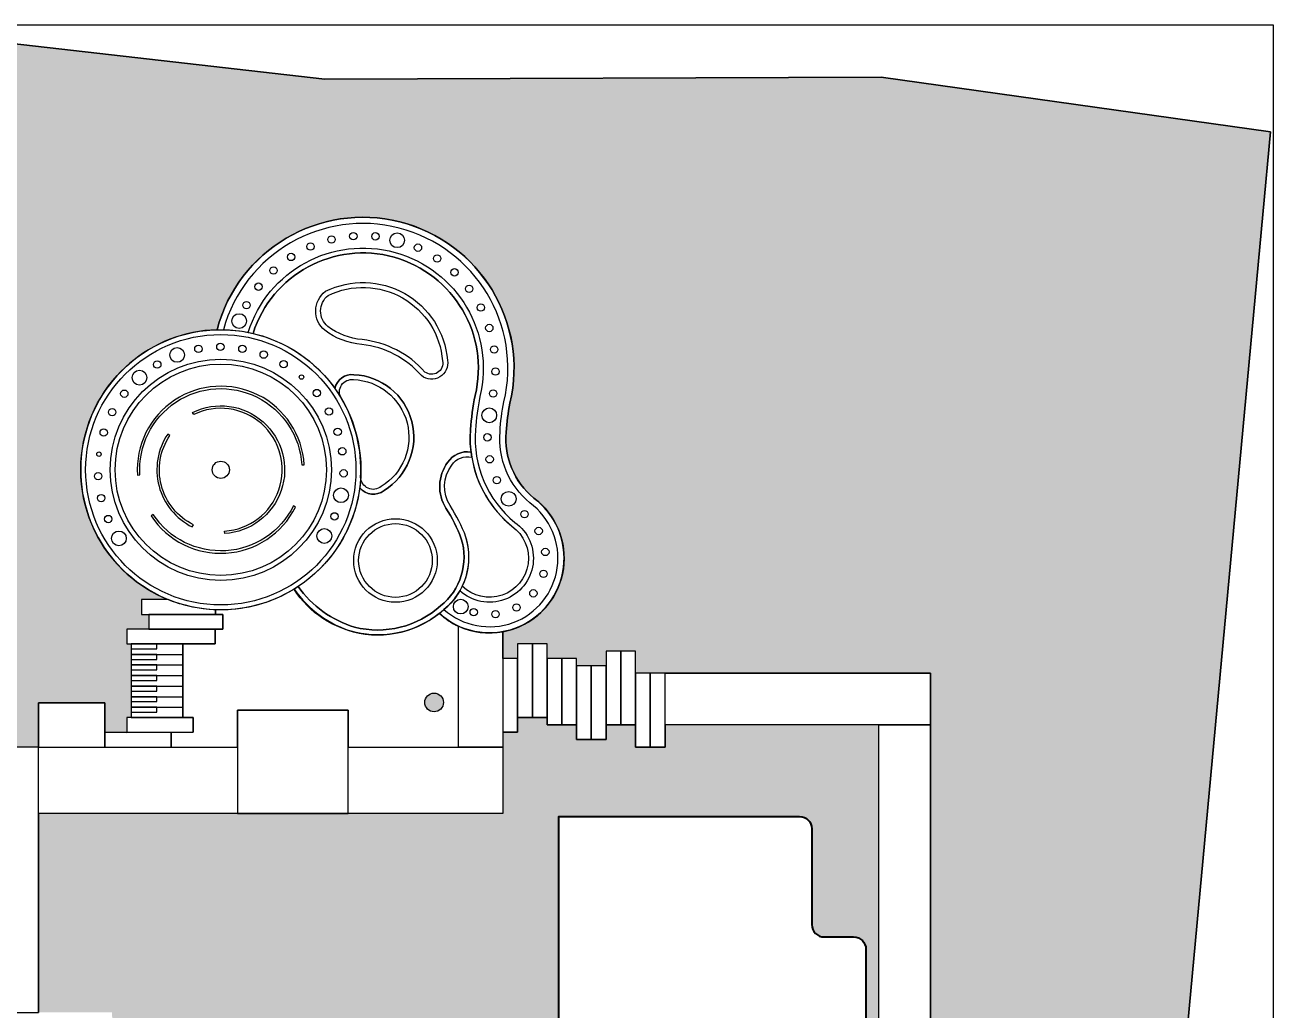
# Model space of a CAD drawing. Extents: x 55654303 to 55792608, y 229751962 to 229828268.
# Drawn here: x 55741820 to 55792608, y 229788190 to 229828268 of the extents above; entities that cross this region are included whole.
import ezdxf

# ---------------------------------------------------------------- set-up
doc = ezdxf.new("R2010")
doc.units = 0
doc.header["$LTSCALE"] = 1000
doc.header["$MEASUREMENT"] = 0
doc.layers.add('0-建筑', color=10, linetype='Continuous', lineweight=40)
for name, color, linetype in [('0-植被', 3, 'Continuous'), ('0号-器械场地铺装', 40, 'Continuous'), ('0号-硬质边线', 6, 'Continuous'), ('0号-选点', 70, 'Continuous'), ('1号-zj-平面-铺装填充', 252, 'Continuous')]:
    doc.layers.add(name, color=color, linetype=linetype)
doc.layers.get('1号-zj-平面-铺装填充').off()

# ---------------------------------------------------------------- blocks, each defined once
blk = doc.blocks.new('12')
at = {"layer": '0号-器械场地铺装'}
blk.add_circle((-2.980232238769531e-08, 0), 150, dxfattribs=at)

msp = doc.modelspace()

# ---------------------------------------------------------------- hatches: boundary and pattern name
at = {"layer": '0-植被', "lineweight": -3, "transparency": 33554483}
h = msp.add_hatch(dxfattribs=at)
h.set_pattern_fill('GRASS', color=256, scale=499.9999999999999, angle=377.9924765931874)
h.set_pattern_definition([(107.9924765931874, (73733718.41045049, -5961367.897970349), (-445.4734517939216, 227.0537460930771), [93.74999999999999, -613.3567814999998]), (62.99247659318743, (73733718.41045049, -5961367.897970349), (-445.4734519114455, 227.053746152978), [93.75, -406.25]), (152.9924765931874, (73733718.41045049, -5961367.897970349), (-227.053746152978, -445.4734519114455), [93.74999999999999, -406.2499999999999])])
h.paths.add_polyline_path([(55792507.21203685, 229823918.4931986), (55776659.57900304, 229826142.5539035), (55754023.51637439, 229826063.9428018), (55736052.74952568, 229828109.7988796), (55736055.13008965, 229809986.3894969), (55740875.18157127, 229809987.0117875), (55740876.63937159, 229798889.2031657), (55742367.60643265, 229798887.4147722), (55742367.37007784, 229800687.414757), (55745067.37005459, 229800687.7692892), (55745067.52762457, 229799487.7693152), (55745967.52761684, 229799487.8874924), (55745967.44883208, 229800087.8874871), (55746142.84061994, 229800087.9105173), (55746142.4466958, 229803087.9104915), (55745967.05490798, 229803087.8874612), (55745966.97612317, 229803687.8874557), (55746866.97611538, 229803688.0056332), (55746866.89733057, 229804288.0056278), (55746567.28912252, 229804287.9662868), (55746567.21033769, 229804887.9662815), (55747649.69555566, 229804888.1084206, -0.8126972527164142), (55749635.68038324, 229815869.1067222, -0.9872943832627832), (55761554.8911105, 229812877.6064496, 0.03654408744548544), (55761400.69115614, 229811702.3477503, 0.2454061372642268), (55762521.81309348, 229809020.9202356, -0.6576045881407456), (55761266.99001595, 229803583.0835991), (55761267.13356027, 229802489.89648), (55761867.13355506, 229802489.9752648), (55761867.05477033, 229803089.9747285), (55763067.05475996, 229803090.1322982), (55763067.13354471, 229802490.1328344), (55764267.13353442, 229802490.290404), (55764267.1729269, 229802190.2898756), (55765467.17291655, 229802190.4474453), (55765467.09413167, 229802790.447971), (55766667.09412133, 229802790.6055407), (55766667.21229862, 229801890.6050188), (55778667.00760528, 229801892.1806884), (55778669.25302406, 229784791.8079143), (55788884.58676048, 229784902.5901646)])
h = msp.add_hatch(dxfattribs=at)
h.set_pattern_fill('GRASS', color=256, scale=509.9999999999999, angle=18)
h.set_pattern_definition([(108, (73733718.41045049, -5961367.897970349), (-454.4133272161851, 231.5351548060857), [95.62499999999999, -625.6239171299999]), (63, (73733718.41045049, -5961367.897970349), (-454.4133273360676, 231.5351548671689), [95.625, -414.375]), (153, (73733718.41045049, -5961367.897970349), (-231.5351548671689, -454.4133273360675), [95.625, -414.375])])
edge = h.paths.add_edge_path()
edge.add_line((55773841.43516262, 229795563.1740752), (55773841.94726458, 229791663.1741089))
edge.add_arc((55774341.94726023, 229791663.239763), 499.9999999593217, 180.0075234055817, 270.0075234047279)
edge.add_line((55774342.01291432, 229791163.2397674), (55775542.01290402, 229791163.3973372))
edge.add_arc((55775542.07855812, 229790663.3973415), 500.0000000189263, 0.007523405580798226, 90.00752340558068, ccw=False)
edge.add_line((55776042.07855383, 229790663.4629956), (55776042.47247841, 229787663.4630215))
edge.add_arc((55776042.5381325, 229787163.4630257), 500.0000000189253, 0.007523405580798226, 90.00752340472701, ccw=False)
edge.add_line((55776542.53812821, 229787163.5286798), (55776569.14617009, 229787163.5321737))
edge.add_line((55776569.14617009, 229787163.5321737), (55776567.48796101, 229799791.9049862))
edge.add_line((55776567.48796101, 229799791.9049862), (55767867.4880351, 229799790.7626051))
edge.add_line((55767867.4880351, 229799790.7626051), (55767867.60621239, 229798890.762613))
edge.add_line((55767867.60621239, 229798890.762613), (55766667.6062227, 229798890.6050433))
edge.add_line((55766667.6062227, 229798890.6050433), (55766667.48804534, 229799790.6055666))
edge.add_line((55766667.48804534, 229799790.6055666), (55765467.4880559, 229799790.4479969))
edge.add_line((55765467.4880559, 229799790.4479969), (55765467.56684084, 229799190.4474711))
edge.add_line((55765467.56684084, 229799190.4474711), (55764267.56685102, 229799190.2899015))
edge.add_line((55764267.56685102, 229799190.2899015), (55764267.48806616, 229799790.2898963))
edge.add_line((55764267.48806616, 229799790.2898963), (55763067.48807652, 229799790.1323266))
edge.add_line((55763067.48807652, 229799790.1323266), (55763067.4486841, 229800090.1323241))
edge.add_line((55763067.4486841, 229800090.1323241), (55761867.44869444, 229800089.9747545))
edge.add_line((55761867.44869444, 229800089.9747545), (55761867.52747922, 229799489.9752906))
edge.add_line((55761867.52747922, 229799489.9752906), (55761267.52748103, 229799489.9227673))
edge.add_line((55761267.52748103, 229799489.9227673), (55761267.96080121, 229796189.8965341))
edge.add_line((55761267.96080121, 229796189.8965341), (55742367.96096447, 229796187.4148115))
edge.add_line((55742367.96096447, 229796187.4148115), (55742369.02427443, 229788089.5976282))
edge.add_line((55742369.02427443, 229788089.5976282), (55745369.02424667, 229788089.9915684))
edge.add_line((55745369.02424667, 229788089.9915684), (55745370.73525746, 229775059.4963667))
edge.add_line((55745370.73525746, 229775059.4963667), (55760585.76477391, 229775061.7222831))
edge.add_line((55760585.76477391, 229775061.7222831), (55760544.12717134, 229775061.4278529))
edge.add_arc((55760543.73324322, 229778061.4278271), 3000.000000054416, 270.0075234728868, 360.0075234067193)
edge.add_line((55763543.7332174, 229778061.8217517), (55763541.36966944, 229796061.8215963))
edge.add_line((55763541.36966944, 229796061.8215963), (55773341.3695128, 229796063.1084169))
edge.add_arc((55773341.43516692, 229795563.1084211), 500.0000000189283, 0.007523405580798226, 90.00752340728837, ccw=False)
edge = h.paths.add_edge_path(flags=16)
edge.add_arc((55746623.68482909, 229776244.6226816), 379.4285760521889, 0, 360)
at = {"layer": '0号-选点', "lineweight": -3}
h = msp.add_hatch(color=256, dxfattribs=at)
h.dxf.hatch_style = 1
h.paths.add_polyline_path([(55712864.65658565, 229792345.7825279, 1), (55712105.79943354, 229792345.7825279, 1)])
h.paths.add_polyline_path([(55696724.82637577, 229816951.24828, 1), (55697483.68352787, 229816951.24828, 1)])
h.paths.add_polyline_path([(55684465.14315828, 229804360.5231248, 1), (55685224.00031038, 229804360.5231248, 1)])
h.paths.add_polyline_path([(55724008.96238539, 229782425.4840175, 1), (55723250.10523328, 229782425.4840175, 1)])
h.paths.add_polyline_path([(55758849.23344913, 229800704.75693, 1), (55758090.37629703, 229800704.75693, 1)])
h.paths.add_polyline_path([(55780774.79703461, 229787102.3451785, 1), (55781533.65418672, 229787102.3451785, 1)])
h.paths.add_polyline_path([(55740023.43254784, 229811114.399713, 1), (55740782.28969995, 229811114.399713, 1)])
h.paths.add_polyline_path([(55775237.38406841, 229760944.3698275, 1), (55774478.5269163, 229760944.3698275, 1)])
h.paths.add_polyline_path([(55746244.25625304, 229776244.6226816, 1), (55747003.11340515, 229776244.6226816, 1)])

# ---------------------------------------------------------------- linework, layer by layer
at = {"color": 0, "lineweight": -3}
msp.add_lwpolyline([(55654308.55785334, 229828268.3548654), (55792608.10217281, 229828267.6799749), (55792608.10324989, 229751962.3330199), (55654308.55893041, 229751963.0079105)], close=True, dxfattribs=at)
msp.add_lwpolyline([(55754947.60632387, 229798889.0666439), (55759147.60628765, 229798889.6181377)])
at = {"layer": '0-建筑'}
msp.add_lwpolyline([(55760544.06965994, 229775061.7161832, 0.4142135620165606), (55763543.67570601, 229778062.1100819), (55763541.31215804, 229796062.1099266), (55773341.31200142, 229796063.3967472, -0.4142135623439281), (55773841.37765122, 229795563.4624056), (55773841.88975318, 229791663.4624393, 0.4142135623982818), (55774341.95540298, 229791163.5280977), (55775541.95539262, 229791163.6856675, -0.41421356235357), (55776042.02104242, 229790663.7513259), (55776042.41496702, 229787663.7513518, -0.4142135623733083), (55776542.48061682, 229787163.8170102), (55776569.08865869, 229787163.820504)], format="xyb", dxfattribs=at)
at = {"layer": '0-植被', "color": 0, "lineweight": -3}
msp.add_lwpolyline([(55706389.75603203, 229781626.1721654), (55716758.55890951, 229781627.5364532), (55716750.22280844, 229778960.2692316, 0.3772328148898226), (55716926.99827938, 229778760.5869468), (55719469.9697393, 229778760.6263573), (55719453.50576265, 229778721.9017935), (55719631.38899304, 229778704.4997707), (55719493.08638358, 229778372.1259026), (55721933.82481188, 229777356.5211095), (55721934.13806476, 229774974.4109977), (55718884.13765319, 229774974.0099158), (55718884.46021549, 229772524.0099371), (55718384.46027593, 229772523.9441859), (55718385.10069187, 229767653.9442295), (55720585.10066292, 229767654.2335344), (55720586.44779571, 229757404.2343245), (55719617.80531884, 229757404.1070181), (55719618.51993375, 229751961.8362031), (55785826.84635468, 229751970.5328652), (55792507.21203685, 229823918.4931986), (55776659.57900304, 229826142.5539035), (55754023.51637439, 229826063.9428018), (55736052.74952568, 229828109.7988796), (55736077.73909072, 229821896.8894297)], format="xyb", dxfattribs=at)
at = {"layer": '0-植被'}
msp.add_lwpolyline([(55776569.14617009, 229787163.5321737), (55776567.48796101, 229799791.9049862), (55767867.48803503, 229799790.7631362), (55767867.60621239, 229798890.762613), (55766667.6062227, 229798890.6050433), (55766667.48804534, 229799790.6055666), (55765467.4880559, 229799790.4479969), (55765467.56684084, 229799190.4474711), (55764267.56685102, 229799190.2899015), (55764267.48806616, 229799790.2898963), (55763067.48807652, 229799790.1323266), (55763067.4486841, 229800090.1323241), (55761867.44869444, 229800089.9747545), (55761867.52747922, 229799489.9752906), (55761267.52748103, 229799489.9227673), (55761267.96080121, 229796189.8965341), (55742367.96096447, 229796187.4148115), (55742369.02427443, 229788089.5976282)], dxfattribs=at)
msp.add_lwpolyline([(55763543.7332174, 229778061.8217515), (55763541.36966944, 229796061.8215963), (55773341.36951282, 229796063.1084169, -0.4142135623439281), (55773841.43516262, 229795563.1740753), (55773841.94726458, 229791663.1741089, 0.4142135623982818), (55774342.01291437, 229791163.2397674), (55775542.01290402, 229791163.3973372, -0.41421356235357), (55776042.07855383, 229790663.4629956), (55776042.47247841, 229787663.4630215, -0.4142135623733083)], format="xyb", dxfattribs=at)
at = {"layer": '0号-器械场地铺装'}
for points in [[(55751101.43017741, 229815718.1702801, -0.9654523747488571), (55760139.65351559, 229813193.9634066, 0.03666711684009617), (55759954.19358094, 229811804.591797, 0.2472819891405067), (55761636.52749223, 229807871.6815291, -1.080643552601813), (55759616.16367011, 229805430.6708272, -0.1210560132279379), (55758696.61563637, 229804337.7239519, 0.1034239491669793), (55759466.96092747, 229803804.4938596, 0.9006944574058143), (55762521.81309348, 229809020.9202356, -0.2453455214647816), (55761400.63008806, 229811701.6324637, -0.03654939174929928), (55761554.89111049, 229812877.6064495, 0.9870621188844957), (55749632.10383769, 229815869.0089972, -0.06505701588460062)], [(55754155.73733052, 229817261.2769077, -0.5290090622524222), (55758811.94606678, 229814598.6432601, -0.696226179833412), (55758098.03449634, 229814147.0431097, 0.1860228638260996), (55755545.22746167, 229815467.43332, -0.1412763335880394), (55754144.14211411, 229816003.9600539, -0.4737874063704485)]]:
    msp.add_lwpolyline(points, format="xyb", close=True, dxfattribs=at)
for points in [[(55749635.68038322, 229815869.1067222, -0.9872943832910448), (55761554.89111049, 229812877.6064496, 0.03654408744249966), (55761400.69115614, 229811702.3477503, 0.2454061372658109), (55762521.81309348, 229809020.9202356, -1.052866566141123), (55758678.23968395, 229804322.6762814)], [(55750905.20727264, 229815760.9410254, -0.9669786092969138), (55760334.79807767, 229813150.0516029, 0.0366412570082682), (55760153.71648693, 229811790.6236165, 0.2470194909828404), (55761757.52151278, 229808031.0694275, -1.061105423461915), (55759519.46703809, 229805247.251617, -0.09141327952560797), (55758871.17335814, 229804485.4472266, 1.047906982953612), (55762367.94002612, 229808823.7450177, -0.245730418374972), (55761151.29935799, 229811720.0965615, -0.03655483003313793), (55761310.81359099, 229812931.8272998, 0.9819680576035319), (55749894.97570979, 229815870.2102406, -0.04465570542327811), (55750905.20727266, 229815760.9410254)], [(55759971.60484518, 229810891.2543981, -0.04989091539530271), (55759954.19577463, 229811804.6286839, -0.03666609356240474), (55760139.65300654, 229813193.9613008, 0.9654525979143167), (55751101.43017735, 229815718.1702802, -0.181822695470465), (55754431.55381802, 229813479.065835, -0.3906778033851898), (55755207.36020107, 229814038.5086202, -0.73870812385478), (55756435.58310296, 229809327.4879805, -0.4118126366467637), (55755442.48978739, 229809440.015221, -0.2176882548302853), (55752937.67784076, 229805419.3978267, 0.1659360645958792), (55755232.95990071, 229803768.383528, 0.2498343601479513), (55758736.10108493, 229804633.411829, 0.3056548726611452), (55759577.55153798, 229807367.7307052, 0.05168610881751129), (55758951.31102344, 229808603.7688677, -0.002616554521910576), (55758950.18673874, 229808605.5345383, -0.3091807153289688), (55759020.99326529, 229810470.5474312, -0.294076956056088), (55759971.60484519, 229810891.2543981)], [(55751101.43017735, 229815718.1702801, -0.9654525978410207), (55760139.65300654, 229813193.9613008, 0.03666609356240474), (55759954.19577464, 229811804.6286839, 0.2472876103081466), (55761636.57430908, 229807871.6435347, -1.080623024329923), (55759616.16367015, 229805430.6708272)], [(55754048.80493254, 229817431.5702367, -0.5298757912875112), (55759010.3654533, 229814626.3694744, -0.7003310673279494), (55757959.87564479, 229814001.3460012, 0.1870409435563404), (55755525.73088682, 229815268.3709879, -0.1414662770192613), (55754019.93700729, 229815847.1366888, -0.4823783782290251), (55754048.80493254, 229817431.5702367, -0.4157787678870891)], [(55754689.1500499, 229813083.1414234, -0.6276209965227505), (55755190.53935736, 229813839.0354632, -0.7420756064435655), (55756320.03845695, 229809491.2321756, -0.6234663405564806), (55755480.64595664, 229809874.997549, -0.02198096425907145), (55755442.48978738, 229809440.015221, 0.4118126366095231), (55756435.58310294, 229809327.4879805, 0.7387081238524473), (55755207.36020107, 229814038.5086203, 0.3906778033977791), (55754431.55381802, 229813479.065835, -0.02157282908219158), (55754689.1500499, 229813083.1414234)], [(55746396.37580119, 229809956.3207979), (55746496.1759193, 229809962.6403256, -1.00207008316065), (55753083.81805871, 229810366.1062644), (55753183.64346001, 229810372.0129774, 1.002070083172534), (55746396.37580121, 229809956.3207979)], [(55748688.08625162, 229812415.4467361), (55748644.02650904, 229812505.2172162, -1.219505592314755), (55749950.55364246, 229807576.1727073), (55749944.36234146, 229807675.9808623, 1.219505592313747), (55748688.08625164, 229812415.4467362)], [(55747717.01911584, 229811569.2162599), (55747634.11668781, 229811625.1375209, 0.4532057997167818), (55748630.27273418, 229807843.9530993), (55748674.86146814, 229807933.4620084, -0.4532057997218004), (55747717.01911581, 229811569.2162599)], [(55752768.82559849, 229805311.751171, 0.1667710743365483), (55755179.37602219, 229803575.6402836, 0.2497994237888704), (55758865.82326739, 229804481.1017191, 0.3058407794653842), (55759766.83394313, 229807432.691728, 0.05194030756019481), (55759119.44960409, 229808712.0713039, -0.3102549953995317), (55759185.09254549, 229810356.0556409, -0.3183647346389603), (55760001.54867832, 229810681.5591551)], [(55747039.22854404, 229808347.5707736), (55746955.88456656, 229808292.3097448, 0.5768852218214927), (55752831.46442281, 229808652.323965), (55752741.99722853, 229808696.9963406, -0.5768852218290373), (55747039.22854448, 229808347.570774)]]:
    msp.add_lwpolyline(points, format="xyb", dxfattribs=at)
for points in [[(55747192.44668675, 229803088.0483653), (55746142.44669579, 229803087.9104916), (55746142.47295743, 229802887.9104933), (55747192.47294838, 229802888.0483668), (55747192.71277816, 229803088.0480462)], [(55746142.50315835, 229802657.9104952), (55748242.50314023, 229802658.1862422)], [(55747192.50314921, 229802658.048369), (55746142.50315826, 229802657.9104953), (55746142.52941991, 229802457.910497), (55747192.52941084, 229802458.0483705), (55747192.76924063, 229802658.0480498)], [(55746142.5596208, 229802227.9104989), (55748242.5596027, 229802228.1862458)], [(55747192.55961169, 229802228.0483727), (55746142.55962074, 229802227.9104989), (55746142.58588238, 229802027.9105007), (55747192.58587331, 229802028.0483742), (55747192.82570311, 229802228.0480536)], [(55746142.61608329, 229801797.9105026), (55748242.61606519, 229801798.1862495)], [(55747192.61607417, 229801798.0483763), (55746142.61608321, 229801797.9105026), (55746142.64234485, 229801597.9105043), (55747192.6423358, 229801598.0483779), (55747192.88216558, 229801798.0480572)], [(55746142.67254577, 229801367.9105062), (55748242.67252766, 229801368.1862532)], [(55747192.67253663, 229801368.04838), (55746142.67254569, 229801367.9105063), (55746142.69880733, 229801167.910508), (55747192.69879826, 229801168.0483815), (55747192.93862806, 229801368.0480609)], [(55747192.46290775, 229800938.0487025), (55746142.46291681, 229800937.9108288), (55746142.48917845, 229800737.9108306), (55747192.48916938, 229800738.0487041), (55747192.72899918, 229800938.0483834)], [(55746142.72900823, 229800937.9105099), (55748242.72899012, 229800938.1862569)], [(55746142.78547069, 229800507.9105136), (55748242.78545258, 229800508.1862605)], [(55747192.78546155, 229800508.0483873), (55746142.78547061, 229800507.9105136), (55746142.81173225, 229800307.9105153), (55747192.81172318, 229800308.0483889), (55747193.05155296, 229800508.0480682)]]:
    msp.add_lwpolyline(points, dxfattribs=at)
for centre, radius in [((55756966.17880847, 229819509.9472695), 299.9999999999999), ((55750538.09547531, 229816221.5546315), 299.9999999999999), ((55749789.57981633, 229810171.1847357), 5699.999999999999), ((55749789.57981633, 229810171.1847357), 5499.999999999999), ((55748012.48182202, 229814844.7190213), 299.9999999999999), ((55749789.57981633, 229810171.1847357), 4499.999999999999), ((55749789.57981633, 229810171.1847357), 4299.999999999999), ((55746480.03374095, 229813919.1047955), 299.9999999999999), ((55753073.84317462, 229813941.2794551), 89.99999999999999), ((55760712.21118156, 229812386.705702), 299.9999999999999), ((55744830.12307677, 229810806.6285557), 89.99999999999999), ((55749789.57981633, 229810171.1847357), 349.9999999999999), ((55754680.74722651, 229809133.6485361), 299.9999999999999), ((55761504.54879122, 229808989.2500974), 299.9999999999999), ((55756896.68824284, 229806478.7428378), 1700), ((55745642.02991126, 229807378.7252848), 299.9999999999999), ((55754001.71059041, 229807477.1256528), 299.9999999999999), ((55756896.68824284, 229806478.7428378), 1500), ((55759553.94163644, 229804603.5612018), 299.9999999999999)]:
    msp.add_circle(centre, radius, dxfattribs=at)
at = {"layer": '0号-硬质边线'}
for points in [[(55736052.74952568, 229828109.7988796), (55754023.51637439, 229826063.9428018), (55776659.57900304, 229826142.5539035), (55792507.21203685, 229823918.4931986), (55785826.84635468, 229751970.5328652), (55719618.51993375, 229751961.8362031)], [(55759971.60484517, 229810891.2543981), (55760001.54867831, 229810681.5591551)], [(55752937.67784076, 229805419.3978266), (55752768.82559849, 229805311.751171)], [(55746142.44669578, 229803087.9104916), (55746142.84061991, 229800087.9105173), (55748242.84060179, 229800088.1862642), (55748242.44667768, 229803088.1862385), (55746142.44669583, 229803087.9104916)], [(55761867.44869442, 229800089.9747545), (55762467.44868927, 229800090.0535393), (55762467.05476511, 229803090.0535134), (55761867.05477031, 229803089.9747286), (55761867.44869442, 229800089.9747545)], [(55762467.44868924, 229800090.0535393), (55763067.44868409, 229800090.1323242), (55763067.05475997, 229803090.1322983), (55762467.05476511, 229803090.0535134), (55762467.44868927, 229800090.0535393)], [(55765467.48805577, 229799790.447997), (55766067.48805059, 229799790.5267818), (55766067.09412647, 229802790.526756), (55765467.09413167, 229802790.4479711), (55765467.48805577, 229799790.447997)], [(55766067.48805059, 229799790.5267818), (55766667.48804542, 229799790.6055666), (55766667.09412131, 229802790.6055408), (55766067.09412647, 229802790.526756), (55766067.48805059, 229799790.5267818)], [(55761267.52748442, 229799489.8965057), (55761867.52747922, 229799489.9752906), (55761867.13355508, 229802489.9752648), (55761267.13356027, 229802489.89648), (55761267.5668769, 229799189.8965083)], [(55763067.48807652, 229799790.1323267), (55763667.48807136, 229799790.2111115), (55763667.13353978, 229802490.2116193), (55763067.13354498, 229802490.1328344), (55763067.48807652, 229799790.1323267)], [(55763667.48807133, 229799790.2111115), (55764267.48806618, 229799790.2898963), (55764267.13353439, 229802490.2904041), (55763667.13353954, 229802490.2116193), (55763667.48807136, 229799790.2111115)], [(55764267.566851, 229799190.2899015), (55764867.56684581, 229799190.3686863), (55764867.17292169, 229802190.3686605), (55764267.17292689, 229802190.2898756), (55764267.566851, 229799190.2899015)], [(55764867.56684581, 229799190.3686863), (55765467.56684064, 229799190.4474712), (55765467.17291655, 229802190.4474453), (55764867.17292169, 229802190.3686605), (55764867.56684581, 229799190.3686863)], [(55766667.6062227, 229798890.6050434), (55767267.60621752, 229798890.6838281), (55767267.21229339, 229801890.6838023), (55766667.21229859, 229801890.6050175), (55766667.6062227, 229798890.6050434)], [(55767267.60621752, 229798890.6838281), (55767867.60621235, 229798890.762613), (55767867.21228824, 229801890.7625871), (55767267.21229339, 229801890.6838023), (55767267.60621752, 229798890.6838281)], [(55742367.60643265, 229798887.4147885), (55739667.60645556, 229798887.0602405), (55739668.99805818, 229788289.2431254)]]:
    msp.add_lwpolyline(points, dxfattribs=at)
for points in [[(55778669.25302406, 229784791.8079143), (55778667.00760528, 229801892.1806884), (55766667.21229862, 229801890.6050188), (55766667.09412133, 229802790.6055407), (55765467.09413167, 229802790.447971), (55765467.17291655, 229802190.4474453), (55764267.1729269, 229802190.2898756), (55764267.13353442, 229802490.290404), (55763067.13354471, 229802490.1328344), (55763067.05475996, 229803090.1322982), (55761867.05477033, 229803089.9747285), (55761867.13355506, 229802489.9752648), (55761267.13356027, 229802489.89648), (55761266.99001595, 229803583.0835991, 0.6576045881407425), (55762521.81309348, 229809020.9202356, -0.2454061372642277), (55761400.69115614, 229811702.3477503, -0.0365440874454776), (55761554.8911105, 229812877.6064496, 0.9872943832628516), (55749635.68038324, 229815869.1067222, 0.8126972527164146), (55747649.69555566, 229804888.1084206), (55746567.21033769, 229804887.9662815), (55746567.28912252, 229804287.9662868), (55746866.89733057, 229804288.0056278), (55746866.97611538, 229803688.0056332), (55745966.97612317, 229803687.8874557), (55745967.05490798, 229803087.8874612), (55746142.4466958, 229803087.9104915), (55746142.84061994, 229800087.9105173), (55745967.44883208, 229800087.8874871), (55745967.52761684, 229799487.8874924), (55745067.52762457, 229799487.7693152), (55745067.37005459, 229800687.7692892), (55742367.37007784, 229800687.414757), (55742367.60643265, 229798887.4147885)], [(55755481.17412738, 229809861.7429827, 0.1488454655369046), (55754689.1500499, 229813083.1414235, -0.6276209965363609), (55755190.53935739, 229813839.0354632, -0.7420756064435964), (55756320.03845695, 229809491.2321756, -0.6235101350636248), (55755480.64595663, 229809874.9975491)], [(55752774.70744699, 229805303.4842991, 0.1662024632753728), (55755179.40982635, 229803575.6543541, 0.2497990704531201), (55758865.84474062, 229804481.1495892, 0.3058381449140339), (55759766.82824736, 229807432.7238761, 0.05194005282436935), (55759119.44596746, 229808712.0967104, -0.3102505679021627), (55759185.07486869, 229810356.0622196, -0.3183730756025586), (55760001.54505281, 229810681.5845443), (55759971.60121971, 229810891.2797874, 0.2940769559884901), (55759020.98963983, 229810470.5728204, 0.3091807153289688), (55758950.18311328, 229808605.5599275, 0.002616554521910576), (55758951.30739796, 229808603.7942569, -0.05168610881751129), (55759577.54791251, 229807367.7560944, -0.3056548726611452), (55758736.09745947, 229804633.4372182, -0.2498343601479513), (55755232.95627524, 229803768.4089172, -0.1659360645960488), (55752937.67421529, 229805419.4232159), (55752774.70744701, 229805303.484299)], [(55760001.54867826, 229810681.5591551, 0.1830380924033158), (55761636.57430907, 229807871.6435347, -1.080623024407283), (55759616.16367012, 229805430.6708272, 0.188409458598694), (55759766.83394311, 229807432.691728, 0.05194030756019481), (55759119.44960409, 229808712.0713039, -0.3102549953995317), (55759185.09254546, 229810356.0556409, -0.3183647346389603), (55760001.54867829, 229810681.5591551)], [(55750467.40939973, 229800388.4783707), (55754967.40936036, 229800389.0692577), (55754967.60632289, 229798889.0692705), (55759467.60628489, 229798889.6601565), (55759466.96092746, 229803804.4938596, -0.07810462617279113), (55758678.23968396, 229804322.6762813, -0.443361385811462), (55752768.82559849, 229805311.751171, -0.1483230229947232), (55749567.26452085, 229804475.5218322), (55749567.28909666, 229804288.360211), (55749866.89730474, 229804288.399552), (55749866.97608958, 229803688.3995572), (55749566.97609213, 229803688.3601649), (55749567.05487694, 229803088.3601705), (55748242.44667769, 229803088.1862385), (55748242.84060153, 229800088.1862642), (55748667.44880879, 229800088.2420186), (55748667.52759355, 229799488.2420239), (55747767.52760136, 229799488.1238471), (55747767.60638619, 229798888.1238528), (55750467.60636207, 229798888.478385), (55750467.40939973, 229800388.4783707)], [(55761267.60626945, 229798889.8965111), (55759467.6062849, 229798889.6601565), (55759466.96092746, 229803804.4938596, 0.1526657953164139), (55761266.99001596, 229803583.0835991), (55761267.60626914, 229798889.8965111)]]:
    msp.add_lwpolyline(points, format="xyb", dxfattribs=at)
msp.add_lwpolyline([(55746567.21033768, 229804887.9662816), (55746567.28912252, 229804287.9662869), (55749567.28909669, 229804288.360211), (55749567.26452084, 229804475.5218322, -0.08667494067805002), (55747649.69555565, 229804888.1084206)], format="xyb", close=True, dxfattribs=at)
for points in [[(55746866.89733057, 229804288.0056278), (55746866.97611541, 229803688.0056331), (55749866.97608959, 229803688.3995572), (55749866.89730474, 229804288.399552)], [(55745966.97612315, 229803687.887456), (55745967.05490798, 229803087.8874613), (55749567.05487692, 229803088.3601702), (55749566.97609212, 229803688.3601649)], [(55767867.48803551, 229799790.7626051), (55767867.21228826, 229801890.762587), (55778667.00760464, 229801892.1806884), (55778667.28335191, 229799792.1807065)], [(55750467.60636207, 229798888.4783851), (55750467.96089424, 229796188.478408), (55742367.96096453, 229796187.4148115), (55742367.60643275, 229798887.4147885), (55742367.37007783, 229800687.4147569), (55745067.37005459, 229800687.7692892), (55745067.60640941, 229798887.7693209)], [(55742367.37007784, 229800687.414757), (55742367.60643264, 229798887.4147885), (55745067.60640937, 229798887.7693207), (55745067.37005457, 229800687.7692892)], [(55745967.44883207, 229800087.8874872), (55745967.5276169, 229799487.8874924), (55748667.52759363, 229799488.2420239), (55748667.44880878, 229800088.2420186)], [(55750467.40939973, 229800388.4783707), (55750467.96089426, 229796188.4784067), (55754967.96085489, 229796189.0692937), (55754967.40936036, 229800389.0692578)], [(55745067.52762457, 229799487.7693149), (55745067.60640939, 229798887.7693202), (55747767.60638619, 229798888.1238519), (55747767.52760138, 229799488.1238466)], [(55778667.28335191, 229799792.1807065), (55778669.25302407, 229784791.8079141), (55776569.45763316, 229784791.532194), (55776567.48796101, 229799791.9049864)], [(55739667.60645556, 229798887.0602405), (55739669.02429582, 229788089.2430965), (55742369.02427302, 229788089.5976282), (55742367.60643276, 229798887.4147722)], [(55761267.60626944, 229798889.8965111), (55761267.96080121, 229796189.8965341), (55754967.96085467, 229796189.0692935), (55754967.6063229, 229798889.0692705)]]:
    msp.add_lwpolyline(points, close=True, dxfattribs=at)
at = {"layer": '0号-选点'}
msp.add_circle((55758469.80487308, 229800704.75693), 379.4285760521888, dxfattribs=at)

# ---------------------------------------------------------------- block references
at = {"layer": '0号-器械场地铺装'}
for p, rotation in [((55755182.38706855, 229819677.7032816), 4.18568789580628), ((55756081.29559392, 229819668.3925986), 354.6274421388396), ((55753442.02468318, 229819252.0346091), 23.30217940973975), ((55754294.41177318, 229819537.6208038), 13.74393365277303), ((55757812.46758974, 229819206.7665898), 335.5109506249061), ((55752648.8926538, 229818828.874108), 32.86042516670647), ((55758596.66440427, 229818767.2684875), 325.9527048679394), ((55751937.03730069, 229818279.8885143), 42.41867092367319), ((55759296.99572612, 229818203.6557966), 316.3944591109727), ((55751326.22356135, 229817620.3206243), 51.97691668063999), ((55759894.01658693, 229817531.5774399), 306.8362133540059), ((55750833.41091411, 229816868.4835937), 51.97691668063999), ((55760371.150473, 229816769.6939314), 297.2779675970392), ((55760715.14957858, 229815939.1592595), 287.7197218400725), ((55748877.89401267, 229815087.3650614), 190.5059224988385), ((55749772.7651552, 229815171.1564623), 180.1926821864837), ((55750668.1796234, 229815093.3857047), 169.8794418741289), ((55760916.46263624, 229815063.0335388), 278.1614760831058), ((55751535.20423479, 229814856.565765), 159.5662015617741), ((55747204.49231359, 229814451.0588697), 211.1324031235481), ((55752345.82315742, 229814468.3489147), 149.2529612494193), ((55760969.50011161, 229814165.6427365), 268.603230326139), ((55745862.51525452, 229813266.0456255), 231.7588837482577), ((55753695.74005622, 229813292.3883786), 128.6264806247096), ((55745371.8904911, 229812512.9834089), 242.0721240606127), ((55754191.41868812, 229812542.6430522), 118.3132403123548), ((55745024.0128195, 229811684.2515546), 252.3853643729674), ((55754544.8623978, 229811716.2697075), 118.3132403123548), ((55760639.67287405, 229811490.0195549), 269.1888001071572), ((55754732.70512883, 229810923.1901513), 98.65017062006373), ((55760730.70780366, 229810596.6527755), 282.4480221657262), ((55754787.47368645, 229810026.0749047), 88.33693030770891), ((55744796.48634743, 229809908.4727056), 273.0118449976771), ((55745209.10617742, 229808166.3752078), 293.6383256223867), ((55754415.97436, 229808274.7476747), 67.71044968299931), ((55762147.67912755, 229808362.9570989), 321.4493404338738), ((55762724.68864644, 229807679.8177243), 298.9224693566565), ((55762995.95022529, 229806827.7399428), 276.3955982794392), ((55762920.06932368, 229805936.7508976), 253.8687272022219), ((55762508.62537377, 229805142.8155941), 231.3418561250046), ((55761824.40475795, 229804567.0886286), 208.8149850477874), ((55760080.97447312, 229804374.9782083), 163.7612428933529), ((55760971.81960151, 229804297.4259858), 186.2881139705701)]:
    msp.add_blockref('12', p, dxfattribs=dict(at, rotation=rotation))
at = {"layer": '0号-器械场地铺装', "color": 115, "rotation": 283.3250853100319}
msp.add_blockref('12', (55744924.18952213, 229809018.8057681), dxfattribs=at)
at = {"layer": '1号-zj-平面-铺装填充', "color": 115}
for p, rotation in [((55760872.78939874, 229813271.9032533), 259.0449845691722), ((55761024.2159331, 229809747.9805544), 295.7072442242951)]:
    msp.add_blockref('12', p, dxfattribs=dict(at, rotation=rotation))

doc.saveas('drawing.dxf')
